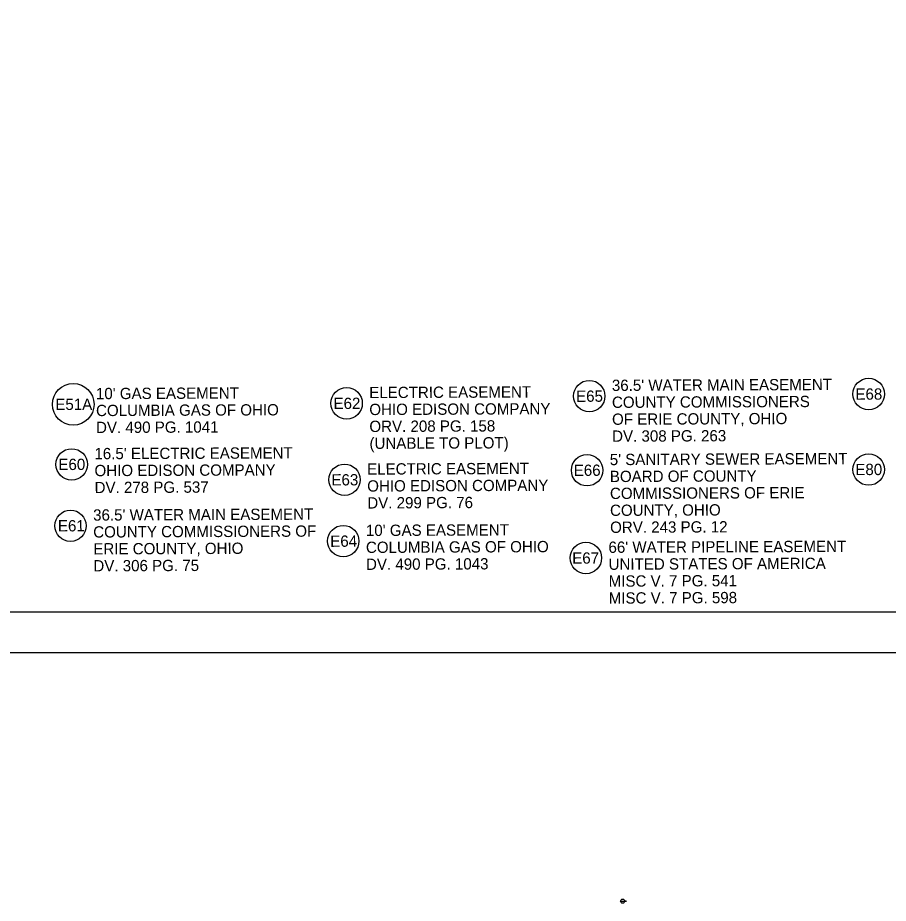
# Model space of a CAD drawing. Extents: x -9.1 to 34, y -3.1 to 22.
# Drawn here: x 9.78 to 20.58, y -3.11 to 7.87 of the extents above; entities that cross this region are included whole.
import ezdxf

# ---------------------------------------------------------------- set-up
doc = ezdxf.new("R2010")
doc.units = 0
for name, color, linetype in [('Default', 7, 'Continuous'), ('DV_X_Property_Line', 7, 'Continuous'), ('SH_Border', 7, 'Continuous'), ('SH_Cut_Line', 7, 'Continuous')]:
    doc.layers.add(name, color=color, linetype=linetype)

msp = doc.modelspace()

# ---------------------------------------------------------------- linework, layer by layer
at = {"layer": 'Default'}
for p, q in [((17.259, -3.082), (17.311, -3.082)), ((17.285, -3.082), (17.335, -3.082))]:
    msp.add_line(p, q, dxfattribs=at)
msp.add_circle((17.285, -3.082), 0.026, dxfattribs=at)
at = {"layer": 'DV_X_Property_Line'}
for centre, radius in [((10.47, 3.079), 0.258), ((16.871, 3.181), 0.195), ((20.337, 3.207), 0.195), ((13.861, 3.092), 0.195), ((10.451, 2.334), 0.195), ((16.844, 2.262), 0.195), ((20.337, 2.271), 0.195), ((13.835, 2.144), 0.195), ((10.436, 1.573), 0.195), ((13.819, 1.383), 0.195), ((16.829, 1.174), 0.195)]:
    msp.add_circle(centre, radius, dxfattribs=at)
at = {"layer": 'SH_Border'}
msp.add_lwpolyline([(1.5, 21.5), (33.5, 21.5), (33.5, 0.5), (1.5, 0.5)], close=True, dxfattribs=at)
at = {"layer": 'SH_Cut_Line'}
msp.add_lwpolyline([(0, 0), (34, 0), (34, 22), (0, 22)], close=True, dxfattribs=at)

# ---------------------------------------------------------------- texts
at = {"layer": 'Default'}
for s, p in [('2', (17.284, -3.076)), ('Drawing', (17.318, -3.076)), ('1:1', (17.318, -3.092))]:
    msp.add_text(s, height=0.00328, dxfattribs=at).set_placement(p)
at = {"layer": 'DV_X_Property_Line'}
for s, p in [('ELECTRIC EASEMENT', (14.142, 3.156)), ("36.5' WATER MAIN EASEMENT", (17.152, 3.245)), ("10' GAS EASEMENT", (10.752, 3.143)), ('E65', (16.708, 3.11)), ('COUNTY COMMISSIONERS', (17.153, 3.035)), ('E68', (20.173, 3.136)), ('E51A', (10.248, 3.009)), ('COLUMBIA GAS OF OHIO', (10.753, 2.933)), ('E62', (13.699, 3.021)), ('OHIO EDISON COMPANY', (14.143, 2.946)), ('OF ERIE COUNTY, OHIO', (17.154, 2.825)), ('DV. 490 PG. 1041', (10.753, 2.723)), ('ORV. 208 PG. 158', (14.144, 2.736)), ('DV. 308 PG. 263', (17.155, 2.615)), ('(UNABLE TO PLOT)', (14.145, 2.526)), ("16.5' ELECTRIC EASEMENT", (10.733, 2.398)), ("5' SANITARY SEWER EASEMENT", (17.126, 2.325)), ('E60', (10.286, 2.264)), ('OHIO EDISON COMPANY', (10.734, 2.188)), ('ELECTRIC EASEMENT', (14.116, 2.207)), ('E66', (16.679, 2.191)), ('E80', (20.172, 2.201)), ('E63', (13.673, 2.073)), ('BOARD OF COUNTY ', (17.127, 2.115)), ('DV. 278 PG. 537', (10.735, 1.978)), ('OHIO EDISON COMPANY', (14.117, 1.997)), ('COMMISSIONERS OF ERIE ', (17.128, 1.905)), ('DV. 299 PG. 76', (14.118, 1.787)), ("36.5' WATER MAIN EASEMENT", (10.717, 1.637)), ('COUNTY, OHIO', (17.129, 1.695)), ('E61', (10.28, 1.503)), ('COUNTY COMMISSIONERS OF', (10.718, 1.427)), ("10' GAS EASEMENT", (14.101, 1.446)), ('ORV. 243 PG. 12', (17.13, 1.485)), ('E64', (13.658, 1.312)), ('ERIE COUNTY, OHIO', (10.719, 1.217)), ('COLUMBIA GAS OF OHIO', (14.101, 1.236)), ("66' WATER PIPELINE EASEMENT", (17.11, 1.237)), ('E67', (16.66, 1.103)), ('DV. 306 PG. 75', (10.72, 1.007)), ('DV. 490 PG. 1043', (14.102, 1.026)), ('UNITED STATES OF AMERICA', (17.111, 1.027)), ('MISC V. 7 PG. 541', (17.112, 0.817)), ('MISC V. 7 PG. 598', (17.113, 0.607))]:
    msp.add_text(s, height=0.14, rotation=0.2365, dxfattribs=at).set_placement(p)

doc.saveas('drawing.dxf')
